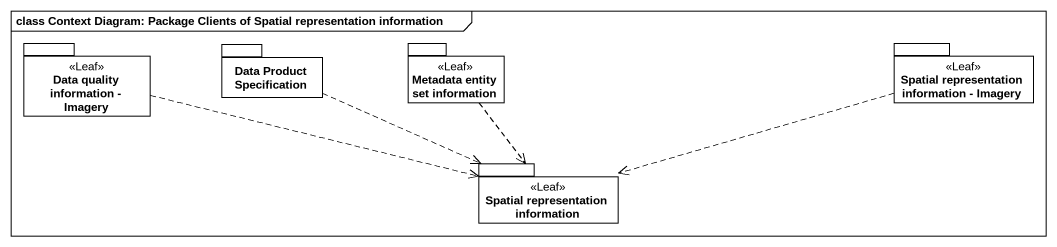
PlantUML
@startuml
mainframe class Context Diagram: Package Clients of Spatial representation information
package "Data quality information - Imagery" as Data_quality_information <<Leaf>> {
}
package "Data Product Specification" as Data_Product_Specification {
}
package "Metadata entity set information" as Metadata_entity_set <<Leaf>> {
}
package "Spatial representation information - Imagery" as Spatial_representation <<Leaf>> {
}
package "Spatial representation information" as Spatial_representation_2 <<Leaf>> {
}
Data_quality_information .right.> Spatial_representation_2
Data_Product_Specification .right.> Spatial_representation_2
Metadata_entity_set ..> Spatial_representation_2
Spatial_representation .left.> Spatial_representation_2
@enduml
